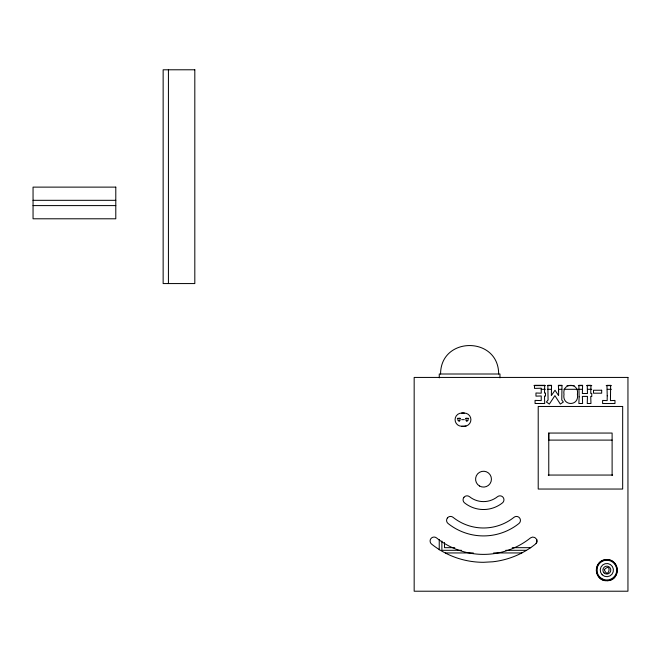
<?xml version="1.0" encoding="UTF-8"?>
<svg xmlns="http://www.w3.org/2000/svg" width="661" height="661" viewBox="0 0 661 661"><rect width="100%" height="100%" fill="white"/><g stroke="black" fill="none" stroke-linecap="round" stroke-linejoin="round"><path stroke-width="0.99" d="M440.581 374.002C440.557 336.077 498.667 336.077 498.642 374.002M607.484 580.705C621.026 580.391 619.671 558.322 606.187 559.66C592.644 559.983 593.999 582.044 607.484 580.705A10.543 10.543 0 0 0 616.102 565.155A10.543 10.543 0 0 0 598.362 563.916A10.543 10.543 0 0 0 604.732 580.515M459.37 418.388C457.263 417.818 457.272 421.503 459.37 420.933M466.608 418.388C468.715 417.818 468.715 421.503 466.608 420.933M33.05 200.316L115.791 200.316M33.05 205.596L115.791 205.596M533.956 385.611L545.308 385.611M547.374 385.611L551.505 385.611M558.727 385.611L561.825 385.611M566.989 385.611L574.211 385.611M578.342 385.611L582.473 385.611M586.596 385.611L591.76 385.611M606.211 385.611L611.367 385.611M541.185 389.304L545.308 389.304M547.374 389.304L551.505 389.304M558.727 389.304L561.825 389.304M563.891 389.304L582.473 389.304M587.629 389.304L591.76 389.304M607.244 389.304L611.367 389.304M461.675 413.059L464.311 413.059A6.602 6.602 0 0 1 470.913 419.661A6.602 6.602 0 0 1 464.311 426.262L461.675 426.262A6.602 6.602 0 0 1 455.074 419.661A6.602 6.602 0 0 1 461.675 413.059A16.674 16.674 0 0 1 464.311 413.059M457.338 418.339L460.436 418.339M465.592 418.339L468.682 418.339M461.675 419.661L464.311 419.661M548.77 475.416L548.754 433.054L612.111 433.054L612.111 475.416M612.111 440.102L548.77 440.102L548.754 433.054M548.242 475.052L612.64 475.052M454.776 547.672L444.514 547.672L444.514 542.541M512.258 547.672L530.733 547.672M461.469 550.307L441.878 550.307L441.878 541.029M505.797 550.307L526.42 550.307M445.431 552.943L473.301 552.943M493.635 552.943L521.818 552.943M536.889 539.467L536.889 542.541M499.964 377.869L499.964 374.002L439.259 374.002L439.259 377.869M439.235 539.533L439.235 549.853M168.423 69.785L168.423 283.569M459.031 420.983A1.892 1.57 67.5 0 0 459.965 420.594L459.965 418.727A1.892 1.57 -67.5 0 0 459.031 418.339M466.022 426.031A16.674 16.674 0 0 1 461.675 426.262M466.947 420.983A1.644 1.462 -67.5 0 1 466.013 420.594L466.013 418.727A1.892 1.57 67.5 0 1 466.947 418.339M558.619 390.899L558.595 395.617L555.017 390.246L551.34 395.617L551.555 385.313L547.853 385.313L548.068 400.004L546.407 402.028L549.349 404.069L554.91 395.642L560.313 404.069L563.362 402.028L561.784 400.004L561.999 385.313L558.371 385.313L558.619 390.899M579.127 396.873L578.879 403.499L582.614 403.499L582.366 396.41L587.464 396.41L587.249 403.499L590.959 403.499L590.736 396.435L591.752 396.575L591.752 393.328L590.736 393.46L590.959 385.313L587.249 385.313L587.464 393.518L582.366 393.518L582.614 385.313L578.879 385.313L579.127 396.873M607.228 395.832L607.17 400.616L602.617 400.426L602.617 403.532L614.97 403.532L614.97 400.426L610.442 400.616L610.64 385.346L606.955 385.346L607.228 395.832M544.714 385.313L544.499 393.08L545.507 392.973L545.507 396.113L544.499 396.03L544.714 403.499L535.063 403.499L535.063 400.392L541.227 400.583L541.227 395.972L535.964 396.137L535.964 392.998L541.227 393.188L541.227 388.205L534.493 388.395L534.493 385.313L544.714 385.313M604.311 569.675C608.5 580.614 612.441 561.23 604.311 569.675M577.408 394.394C579.515 406.474 561.9 406.482 563.99 394.394C561.957 382.347 579.457 382.331 577.408 394.394M536.145 543.35L535.435 544.102A83.137 83.137 0 0 1 492.833 561.784L483.505 562.304A83.137 83.137 0 0 1 431.583 544.102A3.958 3.958 0 0 1 430.964 538.533A3.958 3.958 0 0 1 436.533 537.914A75.222 75.222 0 0 0 530.486 537.914A3.958 3.958 0 0 1 536.145 543.35M601.675 390.246L593.495 390.246L593.495 393.188L601.675 393.188L601.675 390.246M194.813 69.785L163.143 69.785L163.143 283.569L194.813 283.569L194.813 69.785M115.791 187.121L33.05 187.121L33.05 218.791L115.791 218.791L115.791 187.121M627.95 377.431L414.166 377.431L414.166 591.215L627.95 591.215L627.95 377.431M622.67 406.465L538.211 406.465L538.211 489.041L622.67 489.041L622.67 406.465M463.931 497.312A3.958 3.958 0 0 0 464.551 502.872A30.356 30.356 0 0 0 502.467 502.872A3.958 3.958 0 0 0 503.087 497.312A3.958 3.958 0 0 0 497.518 496.692A22.433 22.433 0 0 1 469.5 496.692A3.958 3.958 0 0 0 463.931 497.312M447.447 517.918A3.958 3.958 0 0 0 448.067 523.487A56.747 56.747 0 0 0 518.951 523.487A3.958 3.958 0 0 0 519.571 517.918A3.958 3.958 0 0 0 514.002 517.299A48.831 48.831 0 0 1 453.016 517.299A3.958 3.958 0 0 0 447.447 517.918M479.547 486.025A7.915 7.915 0 0 0 491.429 479.167A7.915 7.915 0 0 0 479.547 472.309A7.915 7.915 0 0 0 479.547 486.025M601.89 578.672A9.898 9.898 0 0 0 616.73 570.104A9.898 9.898 0 0 0 601.89 561.528A9.898 9.898 0 0 0 601.89 578.672M602.171 574.764A6.602 6.602 0 0 0 613.21 571.806A6.602 6.602 0 0 0 605.129 563.726A6.602 6.602 0 0 0 602.171 574.764M604.063 572.93A3.958 3.958 0 0 0 610.673 571.087A3.958 3.958 0 0 0 605.765 566.287A3.958 3.958 0 0 0 604.063 572.93"/></g></svg>
